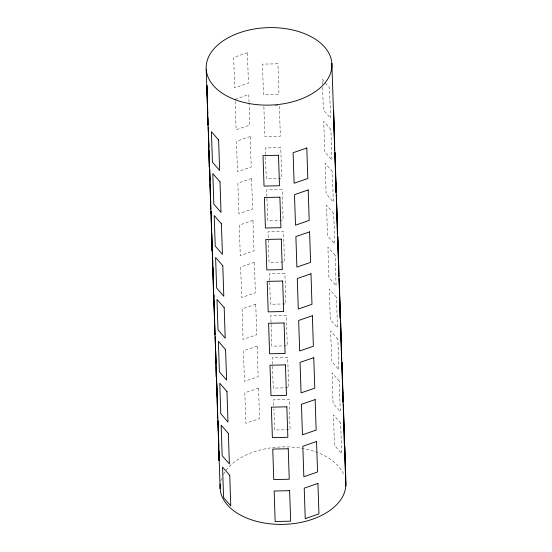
<?xml version="1.0" encoding="UTF-8"?>
<svg xmlns="http://www.w3.org/2000/svg" width="552" height="552" viewBox="0 0 552 552"><rect width="100%" height="100%" fill="white"/><g stroke="black" fill="none" stroke-linecap="round" stroke-linejoin="round"><path stroke-width="0.41" stroke-dasharray="2.76 2.07" d="M275.034 105.811L279.34 105.722L280.347 136.213L264.87 136.537L263.856 106.046M322.506 84.477L322.34 79.398L329.537 87.692L330.544 118.183L323.348 109.889L322.534 85.325M268.224 237.753L268.03 231.826L283.507 231.502L284.522 261.993L269.038 262.317L268.251 238.602M273.792 405.465L273.592 399.531L289.075 399.206L290.083 429.697L274.606 430.029L273.902 408.853M249.049 102.217L248.8 94.592L235.09 99.305L236.104 129.796L249.808 125.083L249.076 103.058M220.772 481.102A62.914 38.737 -1.9 0 1 222.139 477.011M223.436 474.334A62.914 38.737 -1.9 0 1 285.688 446.865A62.914 38.737 -1.9 0 1 344.013 475.086M247.406 52.668L233.703 57.38L234.71 87.871L248.421 83.159L247.406 52.668M250.187 136.516L236.484 141.236L237.491 171.727L251.201 167.008L250.187 136.516M251.581 178.448L237.871 183.16L238.885 213.652L252.588 208.939L251.581 178.448M252.968 220.372L239.264 225.085L240.272 255.576L253.982 250.863L252.968 220.372M254.362 262.297L240.651 267.016L241.666 297.507L255.376 292.788L254.362 262.297M255.755 304.228L242.045 308.941L243.059 339.432L256.763 334.719L255.755 304.228M257.142 346.152L243.439 350.865L244.446 381.356L258.157 376.643L257.142 346.152M258.536 388.077L244.826 392.796L245.84 423.287L259.543 418.568L258.536 388.077M277.946 63.797L262.462 64.122L263.476 94.613L278.96 94.288L277.946 63.797M280.726 147.646L265.25 147.97L266.257 178.468L281.741 178.137L280.726 147.646M282.12 189.577L266.637 189.902L267.651 220.393L283.128 220.069L282.12 189.577M284.901 273.426L269.417 273.751L270.432 304.249L285.915 303.917L284.901 273.426M286.295 315.358L270.811 315.682L271.819 346.173L287.302 345.849L286.295 315.358M287.682 357.282L272.198 357.606L273.212 388.097L288.696 387.773L287.682 357.282M330.924 129.623L323.727 121.323L324.742 151.814L331.938 160.114L330.924 129.623M332.318 171.548L325.121 163.254L326.128 193.745L333.325 202.039L332.318 171.548M333.705 213.472L326.508 205.178L327.522 235.669L334.719 243.963L333.705 213.472M335.098 255.403L327.902 247.103L328.916 277.594L336.113 285.895L335.098 255.403M336.485 297.328L329.296 289.034L330.303 319.525L337.5 327.819L336.485 297.328M337.879 339.252L330.682 330.958L331.697 361.45L338.893 369.743L337.879 339.252M339.273 381.184L332.076 372.883L333.084 403.374L340.28 411.675L339.273 381.184M340.66 423.108L333.463 414.814L334.477 445.305L341.674 453.599L340.66 423.108"/><path stroke-width="0.83" d="M331.869 63.301L345.78 482.565M207.283 97.138L206.89 85.284L207.911 125.311L207.904 118.156M207.421 101.375L207.814 113.236M208.394 130.596L208.283 127.208L209.305 167.235L209.07 150.924M208.532 134.833L208.925 146.687M210.036 180.145L209.67 169.133L210.691 209.167L210.685 200.424M210.174 184.382L210.595 197.085M211.147 213.603L211.064 211.064L212.085 251.091L211.823 233.931M211.285 217.84L211.678 229.694M212.789 263.152L212.451 252.988L213.472 293.015L213.465 284.273M212.927 267.389L213.355 280.092M213.9 296.61L213.845 294.913L214.866 334.947L214.576 316.938M214.038 300.847L214.459 313.55M215.542 346.159L215.232 336.844L216.26 376.871L216.246 367.335M215.687 350.396L216.108 363.099M216.791 383.854L217.212 396.557M217.357 400.793L217.647 418.796L216.625 378.769M218.323 430.015L218.019 420.693L219.04 460.727L219.027 451.184M218.44 433.403L218.861 446.106M206.22 69.435L220.131 488.699M345.276 479.136A62.914 38.737 -1.9 0 1 284.708 524.331A62.914 38.737 -1.9 0 1 220.262 483.856M306.802 148.026L293.098 152.738L294.106 183.236L307.816 178.517L306.802 148.026M308.195 189.95L294.485 194.67L295.499 225.161L309.203 220.441L308.195 189.95M309.582 231.881L295.879 236.594L296.886 267.085L310.597 262.373L309.582 231.881M310.976 273.806L297.266 278.518L298.28 309.017L311.983 304.297L310.976 273.806M312.363 315.73L298.66 320.45L299.667 350.941L313.377 346.221L312.363 315.73M313.757 357.661L300.046 362.374L301.061 392.865L314.771 388.153L313.757 357.661M315.151 399.586L301.44 404.299L302.455 434.797L316.158 430.077L315.151 399.586M316.537 441.51L302.834 446.23L303.841 476.721L317.552 472.001L316.537 441.51M317.931 483.442L304.221 488.154L305.235 518.645L318.939 513.933L317.931 483.442M278.498 155.264L263.021 155.588L264.028 186.079L279.512 185.755L278.498 155.264M279.892 197.188L264.408 197.512L265.422 228.004L280.906 227.679L279.892 197.188M281.285 239.113L265.802 239.444L266.816 269.935L282.293 269.611L281.285 239.113M282.672 281.044L267.189 281.368L268.203 311.859L283.687 311.535L282.672 281.044M284.066 322.968L268.582 323.293L269.597 353.784L285.073 353.459L284.066 322.968M285.453 364.893L269.976 365.224L270.984 395.715L286.467 395.391L285.453 364.893M286.847 406.824L271.363 407.148L272.377 437.639L287.854 437.315L286.847 406.824M288.234 448.748L272.757 449.073L273.764 479.564L289.248 479.239L288.234 448.748M289.627 490.673L274.144 491.004L275.158 521.495L290.642 521.171L289.627 490.673M218.626 139.987L211.43 131.686L212.444 162.178L219.641 170.478L218.626 139.987M220.02 181.912L212.824 173.611L213.831 204.109L221.028 212.403L220.02 181.912M221.407 223.836L214.21 215.542L215.225 246.033L222.422 254.327L221.407 223.836M222.801 265.767L215.604 257.467L216.619 287.958L223.808 296.258L222.801 265.767M224.188 307.692L216.998 299.391L218.005 329.889L225.202 338.183L224.188 307.692M225.582 349.616L218.385 341.322L219.399 371.813L226.596 380.107L225.582 349.616M226.975 391.547L219.779 383.247L220.786 413.738L227.983 422.038L226.975 391.547M228.362 433.472L221.166 425.171L222.18 455.669L229.377 463.963L228.362 433.472M229.756 475.396L222.559 467.102L223.567 497.593L230.764 505.887L229.756 475.396M334.615 141.077L333.601 110.586L334.622 150.613L334.615 141.077M336.002 183.009L334.995 152.511L336.016 192.544L336.002 183.009M337.396 224.933L336.382 194.442L337.403 234.469L337.396 224.933M338.783 266.857L337.776 236.366L338.797 276.393L338.783 266.857M340.177 308.789L339.163 278.291L340.191 318.325L340.177 308.789M341.571 350.713L340.556 320.222L341.578 360.249L341.571 350.713M342.958 392.638L341.95 362.147L342.971 402.173L342.958 392.638M344.351 434.569L343.337 404.071L344.358 444.105L344.351 434.569M345.738 476.493L344.731 446.002L345.752 486.029L345.738 476.493M235.262 99.746A62.914 38.737 -1.9 0 0 331.876 66.757A62.914 38.737 -1.9 0 0 239.996 32.596A62.914 38.737 -1.9 0 0 235.262 99.746"/></g></svg>
